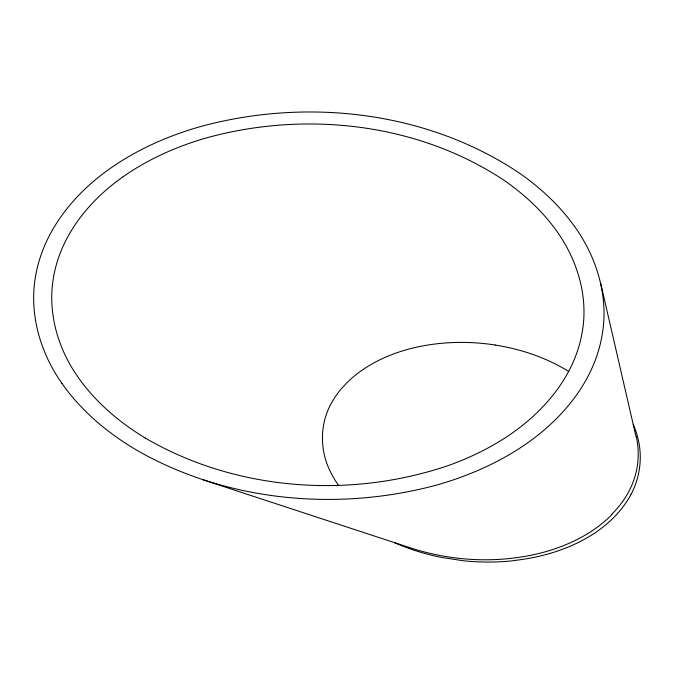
<?xml version="1.0" encoding="UTF-8"?>
<svg xmlns="http://www.w3.org/2000/svg" width="674" height="674" viewBox="0 0 674 674"><rect width="100%" height="100%" fill="white"/><g stroke="black" fill="none" stroke-linecap="round" stroke-linejoin="round"><path stroke-width="1.01" d="M630.813 494.783C639.668 478.355 642.524 458.809 638.463 440.56A157.935 107.907 9.1 0 0 633.181 424.266M123.081 176.765C89.65 200.203 61.519 234.442 53.853 275.396C47.087 310.242 57.054 346.773 77.03 375.654A233.044 159.233 9.1 0 0 145.382 438.092M495.205 345.004C469.264 341.019 442.599 341.516 416.936 347.093A161.271 110.191 9.1 0 0 346.714 382.95L341.128 389.024A157.438 107.57 9.1 0 0 331.616 402.791C319.729 423.525 319.552 449.844 330.134 471.134A141.683 96.812 9.1 0 0 338.601 485.457M61.974 383.43A249.818 170.699 9.1 0 0 137.513 450.645C226.843 501.54 336.874 511.692 435.581 485.347A323.975 221.367 9.1 0 0 524.532 445.009C561.568 419.776 593.272 382.495 601.688 337.43C609.515 298.06 596.979 256.878 573.515 225.006A249.372 170.387 9.1 0 0 519.839 173.403C426.827 110.738 305.28 97.342 198.299 127.184A323.992 221.375 9.1 0 0 110.561 168.205C74.359 193.438 43.894 230.5 35.815 274.824C28.637 312.719 39.926 352.325 61.991 383.43M202.588 479.644L411.199 548.122C453.947 561.889 500.672 563.784 544.137 552.124A177.498 121.278 9.1 0 0 611.967 514.54M145.382 438.083C235.706 490.874 349.595 499.055 448.092 465.624A302.752 206.867 9.1 0 0 509.013 435.278C544.449 411.367 574.779 375.629 582.151 332.467C588.966 295.111 576.253 256.406 553.497 226.725A232.606 158.938 9.1 0 0 502.888 179.545C416.001 122.432 303.41 110.46 204.256 138.515A302.415 206.632 9.1 0 0 123.081 176.765M600.526 282.676L636.029 436.626M394.459 542.646A159.19 108.767 9.1 0 0 441.655 557.449L463.24 560.743A169.056 115.515 9.1 0 0 514.717 560.566M636.298 436.617A167.657 114.555 9.1 0 1 611.655 514.38M630.771 494.767A175.055 119.61 9.1 0 1 514.666 560.431M495.196 345.071A144.64 98.834 9.1 0 1 568.704 371.45"/></g></svg>
